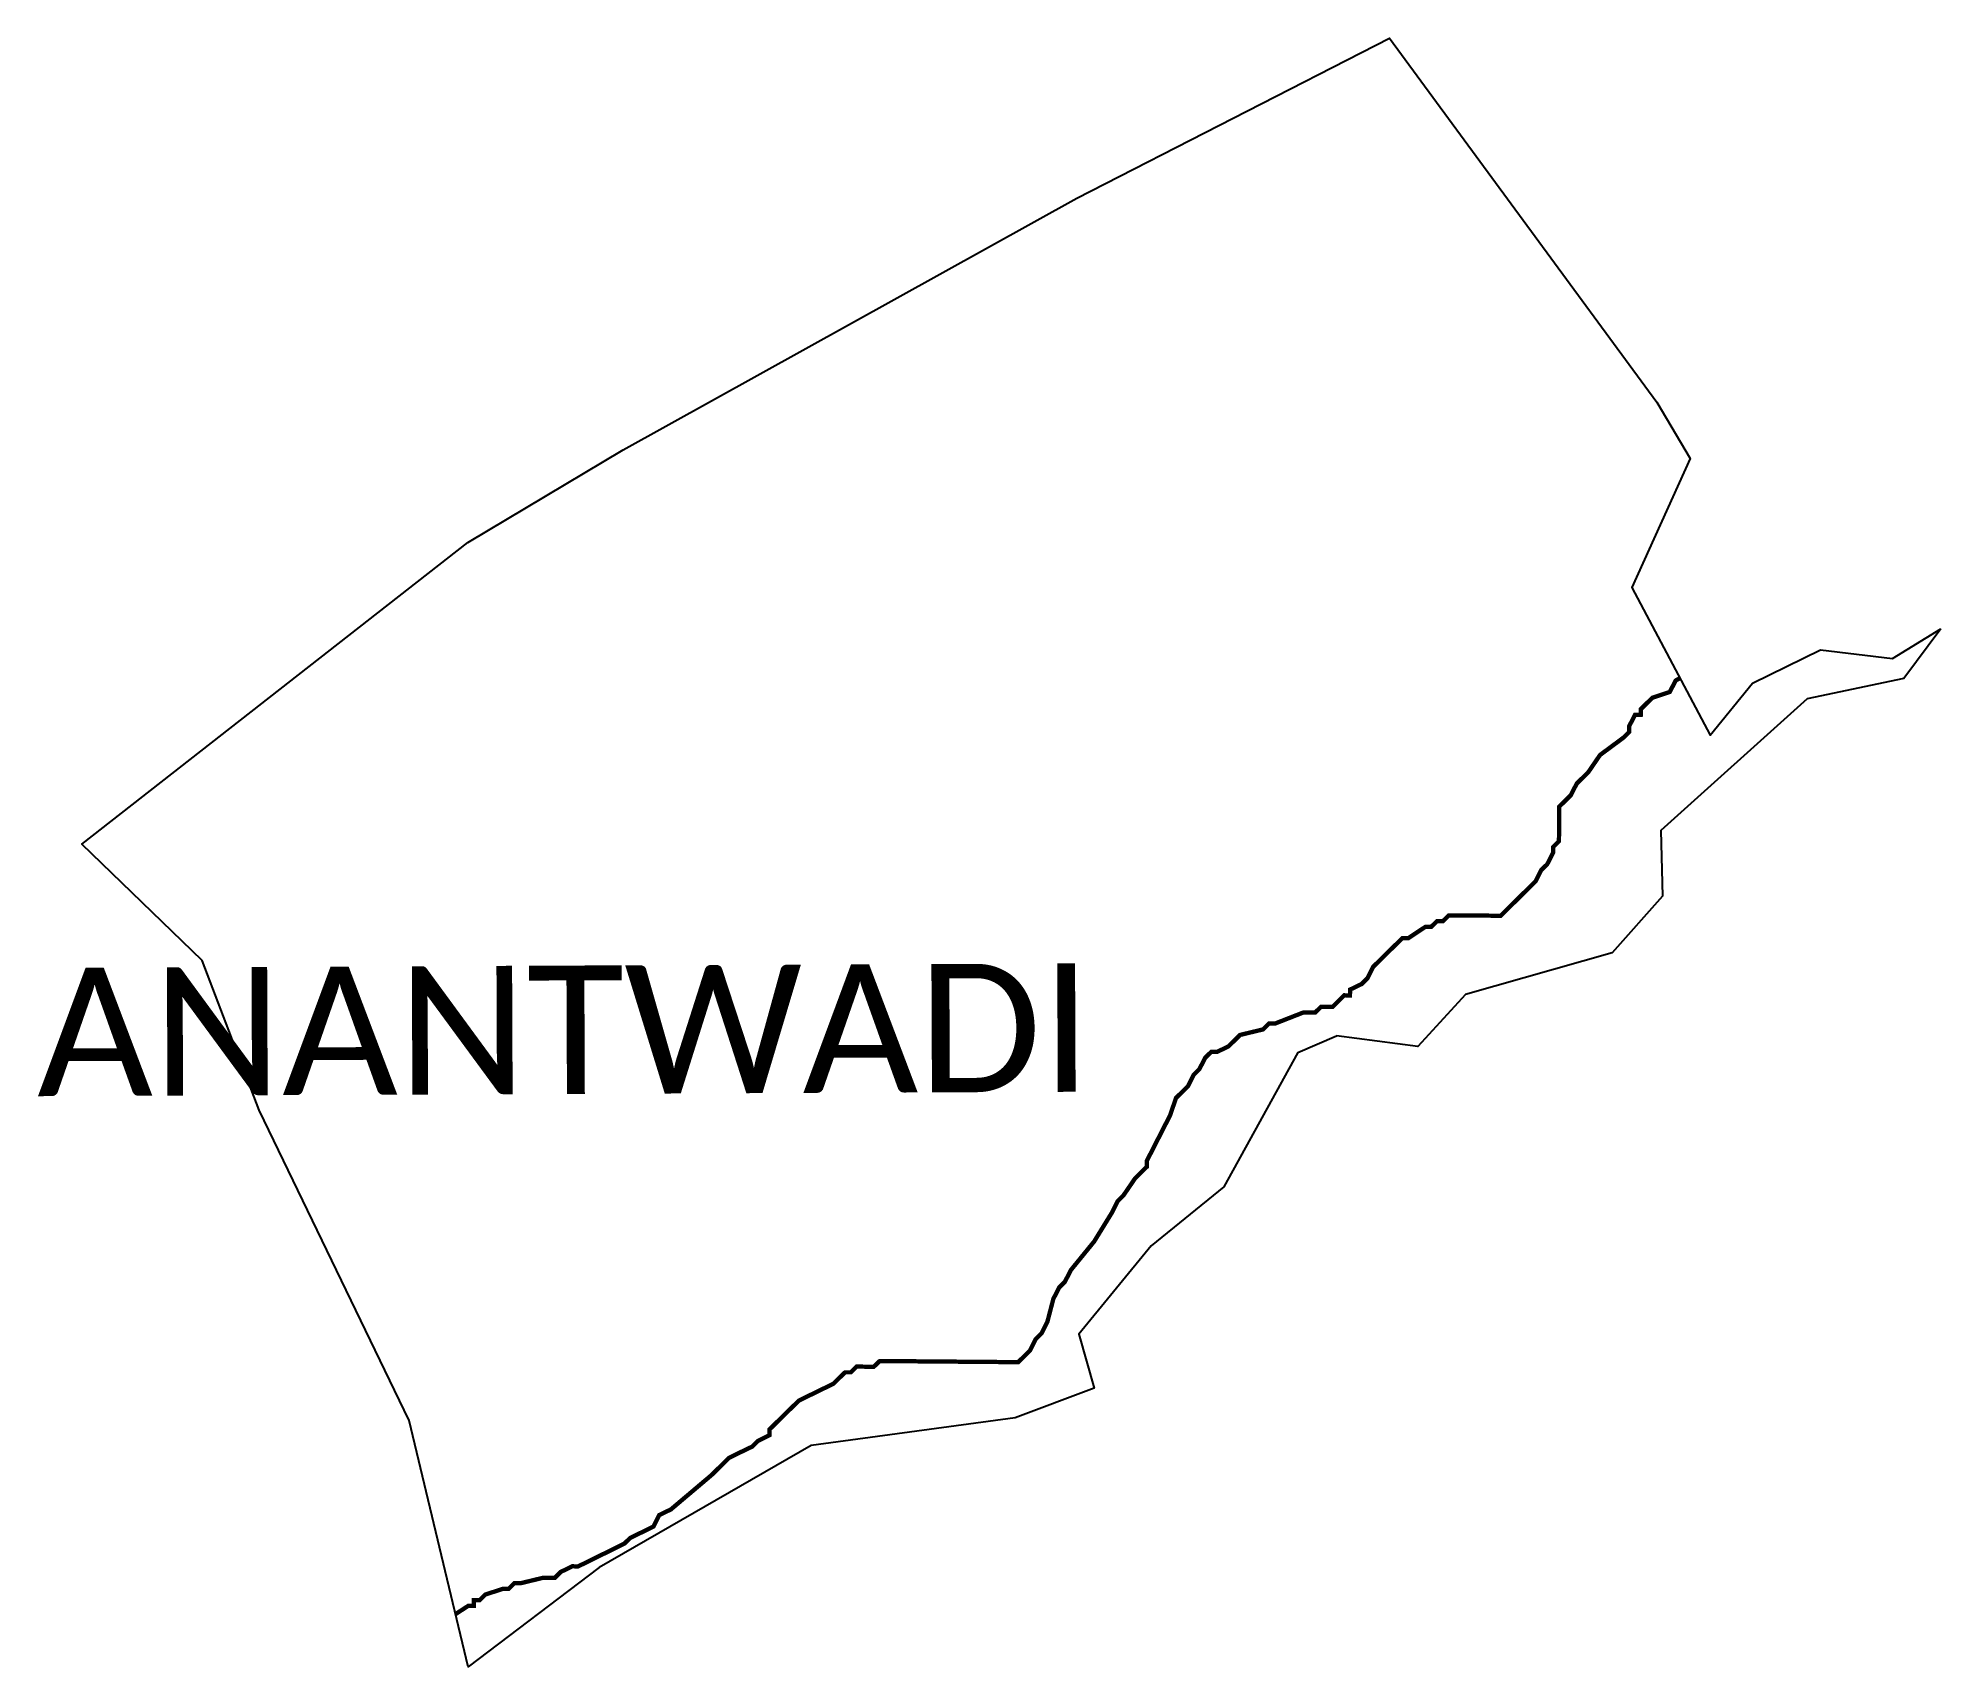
# Model space of a CAD drawing. Header units: metres. Extents: x 324251 to 325581, y 1838093 to 1839231.
import ezdxf

# ---------------------------------------------------------------- set-up
doc = ezdxf.new("R2010")
doc.units = ezdxf.units.M
for name, color, linetype in [('HAZARDS LINE', 1, 'Continuous'), ('village', 3, 'Continuous'), ('VILLAGE NAME', 250, 'Continuous')]:
    doc.layers.add(name, color=color, linetype=linetype)
doc.styles.get("Standard").update_dxf_attribs({"font": 'simplex.shx'})

msp = doc.modelspace()

# ---------------------------------------------------------------- linework, layer by layer
at = {"color": 3, "true_color": 0x00ff00, "flags": 128}
msp.add_lwpolyline([(325131.5, 1838521.8), (325158.5, 1838533.5)], dxfattribs=at)
at = {"layer": 'HAZARDS LINE', "lineweight": 18, "const_width": 3.02}
msp.add_lwpolyline([(324543.1, 1838129.5), (324551.9, 1838135.2), (324555.9, 1838135.2), (324555.9, 1838139.2), (324560, 1838139.2), (324564, 1838143.2), (324576.1, 1838147.1), (324580.2, 1838147.1), (324584.2, 1838151.1), (324588.3, 1838151), (324604.4, 1838154.9), (324612.5, 1838154.9), (324616.5, 1838158.9), (324624.6, 1838162.9), (324628.7, 1838162.8), (324661, 1838178.7), (324665.1, 1838182.7), (324681.3, 1838190.6), (324685.4, 1838198.7), (324693.5, 1838202.6), (324721.9, 1838226.6), (324734.1, 1838238.6), (324742.2, 1838242.6), (324750.3, 1838246.5), (324754.3, 1838250.5), (324762.4, 1838254.5), (324762.4, 1838258.5), (324774.6, 1838270.5), (324778.7, 1838274.5), (324782.8, 1838278.5), (324790.8, 1838282.5), (324807, 1838290.4), (324811.1, 1838294.4), (324815.2, 1838298.4), (324819.2, 1838298.4), (324823.3, 1838302.4), (324835.3, 1838302.3), (324839.4, 1838306.3), (324936.1, 1838305.5), (324944.3, 1838313.5), (324948.4, 1838321.6), (324952.4, 1838325.6), (324956.5, 1838333.6), (324960.7, 1838349.7), (324964.8, 1838357.7), (324968.8, 1838361.7), (324972.9, 1838369.8), (324989.2, 1838389.8), (325001.5, 1838409.8), (325005.6, 1838417.9), (325009.6, 1838421.9), (325017.8, 1838433.9), (325021.8, 1838437.9), (325025.9, 1838441.9), (325025.9, 1838445.9), (325030, 1838454), (325038.2, 1838470), (325042.3, 1838478.1), (325046.4, 1838490.1), (325054.6, 1838498.1), (325058.7, 1838506.2), (325062.7, 1838510.2), (325066.8, 1838518.2), (325070.9, 1838522.2), (325074.9, 1838522.2), (325083, 1838526.1), (325087.1, 1838530.1), (325091.1, 1838534.1), (325107.3, 1838538), (325111.3, 1838542), (325115.4, 1838542), (325135.6, 1838549.9), (325143.6, 1838549.8), (325147.7, 1838553.8), (325155.8, 1838553.8), (325159.8, 1838557.8), (325163.9, 1838561.8), (325167.9, 1838561.7), (325168, 1838565.8), (325176.1, 1838569.7), (325180.1, 1838573.7), (325184.2, 1838581.8), (325188.3, 1838585.8), (325196.4, 1838593.8), (325200.5, 1838597.8), (325204.5, 1838601.8), (325208.6, 1838601.7), (325220.7, 1838609.7), (325224.7, 1838609.7), (325228.8, 1838613.7), (325232.8, 1838613.6), (325236.9, 1838617.6), (325273.2, 1838617.4), (325281.3, 1838625.4), (325285.4, 1838629.4), (325289.4, 1838633.4), (325293.5, 1838637.4), (325297.5, 1838641.4), (325301.6, 1838649.4), (325305.7, 1838653.4), (325309.8, 1838661.4), (325309.8, 1838665.4), (325313.9, 1838669.4), (325314.1, 1838693.6), (325322.2, 1838701.6), (325326.3, 1838709.7), (325334.4, 1838717.7), (325342.6, 1838729.7), (325358.8, 1838741.7), (325362.9, 1838745.7), (325362.9, 1838749.7), (325367, 1838757.7), (325371, 1838757.7), (325371.1, 1838761.7), (325375.1, 1838765.7), (325379.2, 1838769.7), (325391.3, 1838773.7), (325395.4, 1838781.7), (325398.4, 1838783.4)], dxfattribs=at)
at = {"layer": 'village', "color": 3, "true_color": 0x00ff00}
for points in [[(325131.5, 1838521.8, 0), (325079.7, 1838427.9, 0), (325029.1, 1838386.7, 0), (324978.6, 1838325.1, 0), (324989.3, 1838287.3, 0), (324934, 1838266.7, 0), (324791.5, 1838247.2, 0), (324643.4, 1838162, 0), (324552, 1838092.6, 0), (324510.6, 1838264.7, 0), (324405.9, 1838481.5, 0), (324366, 1838586.2, 0), (324282.1, 1838667.5, 0), (324551.6, 1838878.2, 0), (324660.2, 1838942.9, 0), (324977.1, 1839118.7, 0), (325195.5, 1839230.6, 0), (325382.2, 1838976.2, 0), (325405.6, 1838936.8, 0), (325364.9, 1838846.6, 0), (325419.6, 1838743.5, 0), (325449.1, 1838779.9, 0), (325496.7, 1838803.1, 0), (325546.8, 1838797, 0), (325580.7, 1838817.9, 0)], [(325580.7, 1838817.9, 0), (325554.9, 1838783.2, 0), (325487.3, 1838768.9, 0), (325385, 1838677, 0), (325386.3, 1838631.1, 0), (325351, 1838591.5, 0), (325248.7, 1838562.4, 0), (325215.4, 1838526, 0), (325158.5, 1838533.5, 0)]]:
    msp.add_polyline3d(points, dxfattribs=at)

# ---------------------------------------------------------------- texts
at = {"layer": 'VILLAGE NAME', "insert": (324250.5, 1838581), "char_height": 89.681, "attachment_point": 1, "rotation": 0.2435}
msp.add_mtext_dynamic_manual_height_columns('{\\fCalibri|b0|i0|c0|p34;ANANTWADI}', width=921.212, gutter_width=448.4, heights=[0], dxfattribs=at)

doc.saveas('drawing.dxf')
